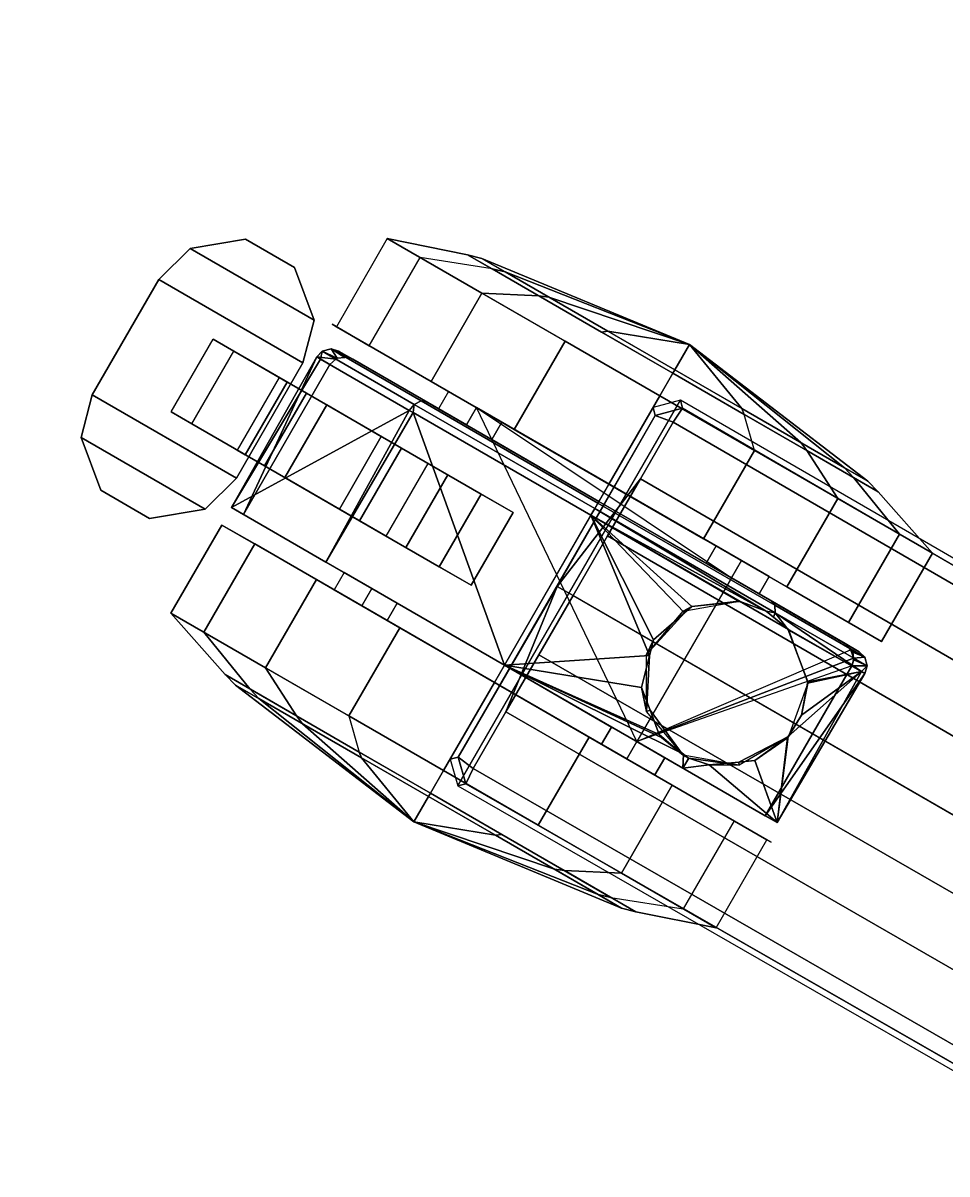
# Model space of a CAD drawing. Header units: millimetres. Extents: x 22804 to 54168, y 19058 to 39187.
# Drawn here: x 47714.9 to 47803, y 26413.1 to 26522.9 of the extents above; entities that cross this region are included whole.
import ezdxf

# ---------------------------------------------------------------- set-up
doc = ezdxf.new("R2010")
doc.units = ezdxf.units.MM
doc.header["$LTSCALE"] = 20
for name, color, linetype in [('Furniture', 31, 'Continuous'), ('TABLE-BASE', 6, 'Continuous'), ('TABLE-CASTER', 6, 'Continuous'), ('TABLE-TOPVEN', 6, 'Continuous')]:
    doc.layers.add(name, color=color, linetype=linetype)

# ---------------------------------------------------------------- blocks, each defined once
blk = doc.blocks.new('table')
at = {"layer": 'TABLE-BASE', "color": 4}
for points, invisible_edges in [([(-47.0377, 1.2453, 2.4908), (-47.0078, 1.2533, 3.1165), (-44.0406, 6.3608, 3.5733), (-42.5868, 8.9231, 2.9398)], 4), ([(-41.1654, 8.1025, 2.9398), (-42.6576, 5.5624, 3.5733), (-45.5972, 0.4388, 3.1165), (-45.5892, 0.409, 2.4908)], 1)]:
    blk.add_3dface(points, dxfattribs=dict(at, invisible_edges=invisible_edges))
for points in [[(-47.0078, 1.2533, 3.1165), (-46.9552, 1.218, 3.1879), (-43.9942, 6.3297, 3.6431), (-44.0406, 6.3608, 3.5733)], [(-43.9942, 6.3297, 3.6431), (-46.9552, 1.218, 3.1879), (-46.7419, 1.0948, 3.2217), (-43.7836, 6.2081, 3.6824)], [(-43.7836, 6.2081, 3.6824), (-46.7419, 1.0948, 3.2217), (-46.5279, 0.9713, 3.2461), (-43.567, 6.083, 3.7191)], [(-43.35, 5.9577, 3.7402), (-43.567, 6.083, 3.7191), (-46.5279, 0.9713, 3.2461), (-46.3046, 0.8424, 3.2684)], [(-46.3046, 0.8424, 3.2684), (-46.0814, 0.7135, 3.2461), (-43.1349, 5.8335, 3.7191), (-43.352, 5.9589, 3.7402)], [(-43.1349, 5.8335, 3.7191), (-46.0814, 0.7135, 3.2461), (-45.8674, 0.5899, 3.2217), (-42.9183, 5.7085, 3.6824)], [(-42.9183, 5.7085, 3.6824), (-45.8674, 0.5899, 3.2217), (-45.6541, 0.4668, 3.1879), (-42.7077, 5.5869, 3.6431)], [(-42.6576, 5.5624, 3.5733), (-42.7077, 5.5869, 3.6431), (-45.6541, 0.4668, 3.1879), (-45.5972, 0.4388, 3.1165)], [(-47.0377, 1.2453, 2.4908), (-47.0104, 1.1429, 2.488), (-46.9804, 1.1509, 3.1165), (-47.0078, 1.2533, 3.1165)], [(-47.0377, 1.2453, 2.4908), (-47.0104, 1.1429, 2.488), (-45.6896, 0.3803, 2.488), (-45.5892, 0.409, 2.4908)], [(-46.9552, 1.218, 3.1879), (-47.0078, 1.2533, 3.1165), (-46.9804, 1.1509, 3.1165)], [(-46.7419, 1.0948, 3.2217), (-46.9552, 1.218, 3.1879), (-46.9804, 1.1509, 3.1165), (-46.338, 0.7824, 3.1748)], [(-46.9804, 1.1509, 3.1165), (-47.0104, 1.1429, 2.488), (-45.6896, 0.3803, 2.488), (-45.6977, 0.4103, 3.1165)], [(-45.6977, 0.4103, 3.1165), (-45.6977, 0.4103, 3.1165), (-46.338, 0.7824, 3.1748), (-46.9804, 1.1509, 3.1165)], [(-46.7419, 1.0948, 3.2217), (-46.338, 0.7824, 3.1748), (-46.3046, 0.8424, 3.2684), (-46.5279, 0.9713, 3.2461)], [(-46.0814, 0.7135, 3.2461), (-46.3046, 0.8424, 3.2684), (-46.338, 0.7824, 3.1748), (-45.8674, 0.5899, 3.2217)], [(-45.6541, 0.4668, 3.1879), (-45.8674, 0.5899, 3.2217), (-46.338, 0.7824, 3.1748), (-45.6977, 0.4103, 3.1165)], [(-45.5972, 0.4388, 3.1165), (-45.6541, 0.4668, 3.1879), (-45.6977, 0.4103, 3.1165)], [(-45.6896, 0.3803, 2.488), (-45.5892, 0.409, 2.4908), (-45.5972, 0.4388, 3.1165), (-45.6977, 0.4103, 3.1165)]]:
    blk.add_3dface(points, dxfattribs=at)
at = {"layer": 'TABLE-CASTER', "color": 4}
for points in [[(-46.463, 2.1913, 1.336), (-46.6936, 1.988, 1.2846), (-46.8482, 1.7202, 1.8203), (-46.6682, 1.8358, 2.0469)], [(-46.5342, 2.0678, 0.5276), (-46.7473, 1.895, 0.6756), (-46.6936, 1.988, 1.2846), (-46.463, 2.1913, 1.336)], [(-46.3369, 1.6446, 2.0469), (-46.1317, 2, 1.336), (-46.463, 2.1913, 1.336), (-46.6682, 1.8358, 2.0469)], [(-46.1317, 2, 1.336), (-46.203, 1.8766, 0.5276), (-46.5342, 2.0678, 0.5276), (-46.463, 2.1913, 1.336)], [(-46.8486, 1.5233), (-46.9841, 1.4847, 0.278), (-46.7473, 1.895, 0.6756), (-46.5342, 2.0678, 0.5276)], [(-46.203, 1.8766, 0.5276), (-46.5174, 1.332), (-46.8486, 1.5233), (-46.5342, 2.0678, 0.5276)], [(-46.8783, 1.6974, 1.7788), (-46.733, 1.9492, 1.2752), (-47.2465, 1.2791, 1.1276)], [(-46.733, 1.9492, 1.2752), (-46.7834, 1.8617, 0.7026), (-47.2465, 1.2791, 1.1276)], [(-46.8783, 1.6974, 1.7788), (-46.8482, 1.7202, 1.8203), (-46.6936, 1.988, 1.2846), (-46.733, 1.9492, 1.2752)], [(-46.733, 1.9492, 1.2752), (-46.6936, 1.988, 1.2846), (-46.7473, 1.895, 0.6756), (-46.7834, 1.8617, 0.7026)], [(-46.2679, 1.5997, 2.0094), (-46.2391, 1.6013, 2.0275), (-46.0399, 1.9464, 1.2929), (-46.0727, 1.9377, 1.2895)], [(-46.0399, 1.9464, 1.2929), (-46.2391, 1.6013, 2.0275), (-46.0192, 1.9248, 1.3254)], [(-46.0727, 1.9377, 1.2895), (-46.0399, 1.9464, 1.2929), (-46.0685, 1.8954, 0.7276)], [(-46.063, 1.8962, 0.7276), (-46.0685, 1.8954, 0.7276), (-46.0399, 1.9464, 1.2929)], [(-46.0399, 1.9464, 1.2929), (-46.04, 1.8889, 0.7276), (-46.063, 1.8962, 0.7276)], [(-46.04, 1.8889, 0.7276), (-46.0399, 1.9464, 1.2929), (-46.0115, 1.9383, 1.2939)], [(-46.0192, 1.9248, 1.3254), (-46.0115, 1.9383, 1.2939), (-46.0399, 1.9464, 1.2929)], [(-46.2679, 1.5997, 2.0094), (-46.0727, 1.9377, 1.2895), (-46.0931, 1.9168, 1.2856), (-46.2835, 1.587, 1.9878)], [(-46.1791, 1.6479, 1.9716), (-46.0192, 1.9248, 1.3254), (-46.2391, 1.6013, 2.0275)], [(-46.0192, 1.9248, 1.3254), (-46.1791, 1.6479, 1.9716), (-46.1755, 1.6493, 1.9678)], [(-46.1755, 1.6493, 1.9678), (-45.9795, 1.7236, 1.7622), (-46.0192, 1.9248, 1.3254)], [(-46.1239, 1.8636, 0.7276), (-46.0931, 1.9168, 1.2856), (-46.0727, 1.9377, 1.2895), (-46.1005, 1.884, 0.7276)], [(-46.1005, 1.884, 0.7276), (-46.0727, 1.9377, 1.2895), (-46.0913, 1.8921, 0.7276)], [(-46.0685, 1.8954, 0.7276), (-46.0913, 1.8921, 0.7276), (-46.0727, 1.9377, 1.2895)], [(-46.0115, 1.9383, 1.2939), (-45.4771, 1.5639, 0.7276), (-46.04, 1.8889, 0.7276)], [(-46.0192, 1.9248, 1.3254), (-45.4514, 1.6084, 1.3303), (-46.0115, 1.9383, 1.2939)], [(-45.4514, 1.6084, 1.3303), (-46.0192, 1.9248, 1.3254), (-45.7748, 1.6498, 1.6959)], [(-45.855, 1.6995, 1.6903), (-45.7748, 1.6498, 1.6959), (-46.0192, 1.9248, 1.3254)], [(-46.0192, 1.9248, 1.3254), (-45.9753, 1.7228, 1.7598), (-45.855, 1.6995, 1.6903)], [(-45.9753, 1.7228, 1.7598), (-46.0192, 1.9248, 1.3254), (-45.9795, 1.7236, 1.7622)], [(-45.4771, 1.5639, 0.7276), (-46.0115, 1.9383, 1.2939), (-45.4514, 1.6084, 1.3303)], [(-47.2465, 1.2791, 1.1276), (-46.7834, 1.8617, 0.7026), (-47.0061, 1.476, 0.3289)], [(-46.7834, 1.8617, 0.7026), (-46.7473, 1.895, 0.6756), (-46.9841, 1.4847, 0.278), (-47.0061, 1.476, 0.3289)], [(-45.7555, 1.0816, 0.7276), (-46.1005, 1.884, 0.7276), (-46.0685, 1.8954, 0.7276)], [(-46.0685, 1.8954, 0.7276), (-46.04, 1.8889, 0.7276), (-45.7555, 1.0816, 0.7276), (-46.0685, 1.8954, 0.7276)], [(-46.6682, 1.8358, 2.0469), (-46.8482, 1.7202, 1.8203), (-47.1388, 1.2169, 2.0318), (-47.0538, 1.1678, 2.3276)], [(-46.7226, 0.9766, 2.3276), (-46.3369, 1.6446, 2.0469), (-46.6682, 1.8358, 2.0469), (-47.0538, 1.1678, 2.3276)], [(-47.2465, 1.2791, 1.1276), (-47.1515, 1.2242, 1.9776), (-46.8783, 1.6974, 1.7788)], [(-47.1515, 1.2242, 1.9776), (-47.1388, 1.2169, 2.0318), (-46.8482, 1.7202, 1.8203), (-46.8783, 1.6974, 1.7788)], [(-46.1755, 1.6493, 1.9678), (-46.1761, 1.6505, 2.5276), (-45.9752, 1.7236, 2.5276), (-45.9795, 1.7236, 1.7622)], [(-45.9795, 1.7236, 1.7622), (-45.9752, 1.7236, 2.5276), (-45.9753, 1.7228, 1.7598)], [(-45.9753, 1.7228, 1.7598), (-45.9752, 1.7236, 2.5276), (-45.855, 1.6995, 1.6903)], [(-45.7743, 1.6505, 2.5276), (-45.855, 1.6995, 1.6903), (-45.9752, 1.7236, 2.5276)], [(-45.855, 1.6995, 1.6903), (-45.7743, 1.6505, 2.5276), (-45.7748, 1.6498, 1.6959)], [(-46.1761, 1.6505, 2.5276), (-46.2822, 1.4693, 2.1383), (-46.2829, 1.4654, 2.5276)], [(-46.2822, 1.4693, 2.1383), (-46.1761, 1.6505, 2.5276), (-46.2458, 1.5674, 2.061)], [(-46.223, 1.5949, 2.0304), (-46.2458, 1.5674, 2.061), (-46.1761, 1.6505, 2.5276)], [(-46.2391, 1.6013, 2.0275), (-46.223, 1.5949, 2.0304), (-46.1791, 1.6479, 1.9716)], [(-46.223, 1.5949, 2.0304), (-46.1761, 1.6505, 2.5276), (-46.1791, 1.6479, 1.9716)], [(-46.1755, 1.6493, 1.9678), (-46.1791, 1.6479, 1.9716), (-46.1761, 1.6505, 2.5276)], [(-45.6842, 1.5249, 1.7998), (-45.7748, 1.6498, 1.6959), (-45.7743, 1.6505, 2.5276)], [(-45.7748, 1.6498, 1.6959), (-45.6842, 1.5249, 1.7998), (-45.7701, 1.6469, 1.6962)], [(-45.7748, 1.6498, 1.6959), (-45.7701, 1.6469, 1.6962), (-45.4514, 1.6084, 1.3303)], [(-45.6674, 1.4654, 2.5276), (-45.6785, 1.4642, 1.8604), (-45.7743, 1.6505, 2.5276)], [(-45.6842, 1.5249, 1.7998), (-45.7743, 1.6505, 2.5276), (-45.6785, 1.4642, 1.8604)], [(-45.6842, 1.5249, 1.7998), (-45.4514, 1.6084, 1.3303), (-45.7701, 1.6469, 1.6962)], [(-46.6513, 0.9354, 2.2963), (-46.2679, 1.5997, 2.0094), (-46.2835, 1.587, 1.9878), (-46.6576, 0.9391, 2.2676)], [(-46.6513, 0.9354, 2.2963), (-46.6305, 0.9234, 2.3204), (-46.2391, 1.6013, 2.0275), (-46.2679, 1.5997, 2.0094)], [(-46.6305, 0.9234, 2.3204), (-46.2458, 1.5674, 2.061), (-46.2391, 1.6013, 2.0275)], [(-46.223, 1.5949, 2.0304), (-46.2391, 1.6013, 2.0275), (-46.2458, 1.5674, 2.061)], [(-45.6842, 1.5249, 1.7998), (-45.6785, 1.4642, 1.8604), (-45.6682, 1.3529, 1.9716), (-45.4514, 1.6084, 1.3303)], [(-45.4514, 1.6084, 1.3303), (-45.6682, 1.3529, 1.9716), (-45.656, 1.254, 2.045)], [(-46.6305, 0.9234, 2.3204), (-46.6057, 0.9091, 2.3276), (-46.2458, 1.5674, 2.061)], [(-46.2822, 1.4693, 2.1383), (-46.2458, 1.5674, 2.061), (-46.6057, 0.9091, 2.3276)], [(-46.4252, 1.3417, 1.651), (-46.3101, 1.5411, 1.2101), (-46.375, 1.5786, 1.2101), (-46.4901, 1.3792, 1.651)], [(-46.3101, 1.5411, 1.2101), (-46.3704, 1.4366, 0.7276), (-46.4354, 1.4741, 0.7276), (-46.375, 1.5786, 1.2101)], [(-45.3871, 1.5701, 1.336), (-45.5923, 1.2147, 2.0469), (-45.2611, 1.0234, 2.0469), (-45.0558, 1.3789, 1.336)], [(-46.5174, 1.332), (-46.9278, 0.6211), (-47.2591, 0.8124), (-46.8486, 1.5233)], [(-47.0061, 1.476, 0.3289), (-47.1515, 1.2242, 0.2776), (-47.2465, 1.2791, 1.1276)], [(-47.0061, 1.476, 0.3289), (-46.9841, 1.4847, 0.278), (-47.1388, 1.2169, 0.2235), (-47.1515, 1.2242, 0.2776)], [(-46.3704, 1.4366, 0.7276), (-45.7555, 1.0816, 0.7276), (-47.0098, 0.4791, 0.7276)], [(-46.6057, 0.9091, 2.3276), (-46.2818, 1.4655, 2.14), (-46.2822, 1.4693, 2.1383)], [(-46.2818, 1.4655, 2.14), (-46.6057, 0.9091, 2.3276), (-46.2623, 1.2877, 2.2187)], [(-46.2822, 1.4693, 2.1383), (-46.2818, 1.4655, 2.14), (-46.2829, 1.4654, 2.5276)], [(-46.2623, 1.2877, 2.2187), (-46.2829, 1.4654, 2.5276), (-46.2818, 1.4655, 2.14)], [(-46.2829, 1.4654, 2.5276), (-46.2623, 1.2877, 2.2187), (-46.2458, 1.2549, 2.5276)], [(-45.7728, 0.9021), (-45.4584, 1.4467, 0.5276), (-45.1271, 1.2554, 0.5276), (-45.4415, 0.7109)], [(-45.7046, 1.2549, 2.5276), (-45.6937, 1.2758, 2.045), (-45.6932, 1.2764, 2.0444), (-45.6674, 1.4654, 2.5276)], [(-45.6674, 1.4654, 2.5276), (-45.6932, 1.2764, 2.0444), (-45.6682, 1.3529, 1.9716)], [(-45.6785, 1.4642, 1.8604), (-45.6674, 1.4654, 2.5276), (-45.6682, 1.3529, 1.9716)], [(-46.6576, 0.9391, 1.8276), (-46.4252, 1.3417, 1.651), (-46.4901, 1.3792, 1.651), (-46.7226, 0.9766, 1.8276)], [(-45.6932, 1.2764, 2.0444), (-45.656, 1.254, 2.045), (-45.6682, 1.3529, 1.9716)], [(-45.2611, 1.0234, 2.0469), (-45.2712, 0.8097, 1.8203), (-45.1166, 1.0775, 1.2846), (-45.0558, 1.3789, 1.336)], [(-45.0558, 1.3789, 1.336), (-45.1166, 1.0775, 1.2846), (-45.1703, 0.9845, 0.6756), (-45.1271, 1.2554, 0.5276)], [(-47.5196, 0.5867, 0.7026), (-47.57, 0.4993, 1.2752), (-47.2465, 1.2791, 1.1276)], [(-47.2465, 1.2791, 1.1276), (-47.57, 0.4993, 1.2752), (-47.4247, 0.751, 1.7788)], [(-47.2969, 0.9725, 0.3289), (-47.5196, 0.5867, 0.7026), (-47.2465, 1.2791, 1.1276)], [(-47.4247, 0.751, 1.7788), (-47.1515, 1.2242, 1.9776), (-47.2465, 1.2791, 1.1276)], [(-47.1515, 1.2242, 0.2776), (-47.2969, 0.9725, 0.3289), (-47.2465, 1.2791, 1.1276)], [(-46.239, 1.2608, 2.2236), (-46.2623, 1.2877, 2.2187), (-46.6057, 0.9091, 2.3276)], [(-46.6057, 0.9091, 2.3276), (-46.1382, 1.1445, 2.245), (-46.239, 1.2608, 2.2236)], [(-46.239, 1.2608, 2.2236), (-46.2458, 1.2549, 2.5276), (-46.2623, 1.2877, 2.2187)], [(-46.2458, 1.2549, 2.5276), (-46.239, 1.2608, 2.2236), (-46.0821, 1.1174, 2.5276)], [(-46.1382, 1.1445, 2.245), (-46.0821, 1.1174, 2.5276), (-46.239, 1.2608, 2.2236)], [(-45.656, 1.254, 2.045), (-45.7078, 1.2573, 2.062), (-46.0428, 0.5841, 2.3276)], [(-45.7713, 1.1743, 2.1383), (-46.0428, 0.5841, 2.3276), (-45.7078, 1.2573, 2.062)], [(-45.7817, 1.1657, 2.1463), (-45.7046, 1.2549, 2.5276), (-45.8735, 1.1312, 2.1865)], [(-45.8683, 1.1174, 2.5276), (-45.8735, 1.1312, 2.1865), (-45.7046, 1.2549, 2.5276)], [(-45.7046, 1.2549, 2.5276), (-45.7817, 1.1657, 2.1463), (-45.7713, 1.1743, 2.1383)], [(-45.7713, 1.1743, 2.1383), (-45.7078, 1.2573, 2.062), (-45.6937, 1.2758, 2.045), (-45.7046, 1.2549, 2.5276)], [(-45.7078, 1.2573, 2.062), (-45.656, 1.254, 2.045), (-45.6937, 1.2758, 2.045)], [(-45.656, 1.254, 2.045), (-45.6932, 1.2764, 2.0444), (-45.6937, 1.2758, 2.045)], [(-47.0538, 1.1678, 2.3276), (-47.1388, 1.2169, 2.0318), (-47.4294, 0.7135, 1.8203), (-47.4395, 0.4998, 2.0469)], [(-47.4247, 0.751, 1.7788), (-47.4294, 0.7135, 1.8203), (-47.1388, 1.2169, 2.0318), (-47.1515, 1.2242, 1.9776)], [(-47.1515, 1.2242, 0.2776), (-47.1388, 1.2169, 0.2235), (-47.2934, 0.9491, 0.278), (-47.2969, 0.9725, 0.3289)], [(-45.5923, 1.2147, 2.0469), (-45.978, 0.5467, 2.3276), (-45.6467, 0.3554, 2.3276), (-45.2611, 1.0234, 2.0469)], [(-47.1083, 0.3086, 2.0469), (-46.7226, 0.9766, 2.3276), (-47.0538, 1.1678, 2.3276), (-47.4395, 0.4998, 2.0469)], [(-45.7713, 1.1743, 2.1383), (-45.7817, 1.1657, 2.1463), (-46.0428, 0.5841, 2.3276)], [(-45.7454, 0.9492, 1.651), (-45.6302, 1.1486, 1.2101), (-45.6952, 1.1861, 1.2101), (-45.8103, 0.9867, 1.651)], [(-45.6302, 1.1486, 1.2101), (-45.6906, 1.0441, 0.7276), (-45.7555, 1.0816, 0.7276), (-45.6952, 1.1861, 1.2101)], [(-46.6057, 0.9091, 2.3276), (-46.079, 1.1295, 2.2381), (-46.1382, 1.1445, 2.245)], [(-46.079, 1.1295, 2.2381), (-46.6057, 0.9091, 2.3276), (-46.0428, 0.5841, 2.3276)], [(-46.0821, 1.1174, 2.5276), (-46.1382, 1.1445, 2.245), (-46.079, 1.1295, 2.2381)], [(-45.8683, 1.1174, 2.5276), (-46.0821, 1.1174, 2.5276), (-46.079, 1.1295, 2.2381)], [(-46.079, 1.1295, 2.2381), (-45.9593, 1.099, 2.2241), (-45.8683, 1.1174, 2.5276)], [(-46.0428, 0.5841, 2.3276), (-45.9593, 1.099, 2.2241), (-46.079, 1.1295, 2.2381)], [(-45.7817, 1.1657, 2.1463), (-45.8735, 1.1312, 2.1865), (-45.9593, 1.099, 2.2241), (-46.0428, 0.5841, 2.3276)], [(-45.8735, 1.1312, 2.1865), (-45.8683, 1.1174, 2.5276), (-45.9593, 1.099, 2.2241)], [(-45.1305, 1.024, 1.2752), (-45.1166, 1.0775, 1.2846), (-45.2712, 0.8097, 1.8203), (-45.2759, 0.7722, 1.7788)], [(-45.181, 0.9365, 0.7026), (-45.1703, 0.9845, 0.6756), (-45.1166, 1.0775, 1.2846), (-45.1305, 1.024, 1.2752)], [(-45.6467, 0.3554, 2.3276), (-45.5618, 0.3064, 2.0318), (-45.2712, 0.8097, 1.8203), (-45.2611, 1.0234, 2.0469)], [(-45.181, 0.9365, 0.7026), (-45.1305, 1.024, 1.2752), (-45.454, 0.2442, 1.1276)], [(-45.454, 0.2442, 1.1276), (-45.1305, 1.024, 1.2752), (-45.2759, 0.7722, 1.7788)], [(-47.2969, 0.9725, 0.3289), (-47.2934, 0.9491, 0.278), (-47.5303, 0.5387, 0.6756), (-47.5196, 0.5867, 0.7026)], [(-46.8901, 0.5365, 1.651), (-46.6576, 0.9391, 1.8276), (-46.7226, 0.9766, 1.8276), (-46.955, 0.574, 1.651)], [(-45.9778, 0.5466, 1.8276), (-45.7454, 0.9492, 1.651), (-45.8103, 0.9867, 1.651), (-46.0428, 0.5841, 1.8276)], [(-45.4037, 0.5508, 0.3289), (-45.4072, 0.5742, 0.278), (-45.1703, 0.9845, 0.6756), (-45.181, 0.9365, 0.7026)], [(-47.0348, 0.2712, 2.0094), (-46.6513, 0.9354, 2.2963), (-46.6576, 0.9391, 2.2676), (-47.0317, 0.2911, 1.9878)], [(-47.0348, 0.2712, 2.0094), (-47.0219, 0.2455, 2.0275), (-46.6305, 0.9234, 2.3204), (-46.6513, 0.9354, 2.2963)], [(-46.6057, 0.9091, 2.3276), (-46.6305, 0.9234, 2.3204), (-47.0219, 0.2455, 2.0275), (-46.9914, 0.2411, 2.0391)], [(-46.9914, 0.2411, 2.0391), (-46.0428, 0.5841, 2.3276), (-46.6057, 0.9091, 2.3276)], [(-45.4037, 0.5508, 0.3289), (-45.181, 0.9365, 0.7026), (-45.454, 0.2442, 1.1276)], [(-46.1832, 0.1912), (-45.7728, 0.9021), (-45.4415, 0.7109), (-45.8519, 0)], [(-46.9278, 0.6211), (-47.2422, 0.0766, 0.5276), (-47.5735, 0.2678, 0.5276), (-47.2591, 0.8124)], [(-45.2759, 0.7722, 1.7788), (-45.2712, 0.8097, 1.8203), (-45.5618, 0.3064, 2.0318), (-45.5491, 0.299, 1.9776)], [(-47.57, 0.4993, 1.2752), (-47.584, 0.4457, 1.2846), (-47.4294, 0.7135, 1.8203), (-47.4247, 0.751, 1.7788)], [(-45.2759, 0.7722, 1.7788), (-45.5491, 0.299, 1.9776), (-45.454, 0.2442, 1.1276)], [(-47.4395, 0.4998, 2.0469), (-47.4294, 0.7135, 1.8203), (-47.584, 0.4457, 1.2846), (-47.6447, 0.1444, 1.336)], [(-46.6847, 0.4972, 0.3379), (-46.6153, 0.6174, 0.7276), (-46.3425, 0.4599, 0.7276), (-46.4119, 0.3397, 0.3379)], [(-47.5196, 0.5867, 0.7026), (-47.5303, 0.5387, 0.6756), (-47.584, 0.4457, 1.2846), (-47.57, 0.4993, 1.2752)], [(-47.0052, 0.3371, 1.2101), (-46.8901, 0.5365, 1.651), (-46.955, 0.574, 1.651), (-47.0701, 0.3746, 1.2101)], [(-46.0428, 0.5841, 2.3276), (-46.9914, 0.2411, 2.0391), (-46.4295, -0.0859, 2.045)], [(-46.2103, 0.144, 1.651), (-45.9778, 0.5466, 1.8276), (-46.0428, 0.5841, 1.8276), (-46.2752, 0.1815, 1.651)], [(-45.5491, 0.299, 0.2776), (-45.5618, 0.3064, 0.2235), (-45.4072, 0.5742, 0.278), (-45.4037, 0.5508, 0.3289)], [(-47.6447, 0.1444, 1.336), (-47.584, 0.4457, 1.2846), (-47.5303, 0.5387, 0.6756), (-47.5735, 0.2678, 0.5276)], [(-45.978, 0.5467, 2.3276), (-46.3637, -0.1213, 2.0469), (-46.0324, -0.3126, 2.0469), (-45.6467, 0.3554, 2.3276)], [(-45.5491, 0.299, 0.2776), (-45.4037, 0.5508, 0.3289), (-45.454, 0.2442, 1.1276)], [(-47.3135, -0.0469, 1.336), (-47.1083, 0.3086, 2.0469), (-47.4395, 0.4998, 2.0469), (-47.6447, 0.1444, 1.336)], [(-46.8573, 0.1982, 0.1099), (-46.6847, 0.4972, 0.3379), (-46.4119, 0.3397, 0.3379), (-46.5846, 0.0407, 0.1099)], [(-46.0324, -0.3126, 2.0469), (-45.8524, -0.1969, 1.8203), (-45.5618, 0.3064, 2.0318), (-45.6467, 0.3554, 2.3276)], [(-45.5491, 0.299, 1.9776), (-45.5618, 0.3064, 2.0318), (-45.8524, -0.1969, 1.8203), (-45.8222, -0.1741, 1.7788)], [(-45.6944, 0.0473, 0.3289), (-45.7164, 0.0386, 0.278), (-45.5618, 0.3064, 0.2235), (-45.5491, 0.299, 0.2776)], [(-47.23, -0.0669, 1.2895), (-47.0348, 0.2712, 2.0094), (-47.0317, 0.2911, 1.9878), (-47.2221, -0.0387, 1.2856)], [(-47.23, -0.0669, 1.2895), (-47.2211, -0.0996, 1.2929), (-47.0219, 0.2455, 2.0275), (-47.0348, 0.2712, 2.0094)], [(-46.7997, 0.298, 0.5049), (-46.9014, 0.1219, 0.3805), (-46.6286, -0.0356, 0.3805), (-46.5269, 0.1405, 0.5049)], [(-45.454, 0.2442, 1.1276), (-45.5491, 0.299, 1.9776), (-45.8222, -0.1741, 1.7788)], [(-45.6944, 0.0473, 0.3289), (-45.5491, 0.299, 0.2776), (-45.454, 0.2442, 1.1276)], [(-46.9994, 0.227, 2.033), (-47.0219, 0.2455, 2.0275), (-47.2211, -0.0996, 1.2929), (-47.1916, -0.1058, 1.3244)], [(-47.1916, -0.1058, 1.3244), (-46.6341, -0.4402, 1.3303), (-46.9994, 0.227, 2.033)], [(-46.9914, 0.2411, 2.0391), (-47.0219, 0.2455, 2.0275), (-46.9994, 0.227, 2.033)], [(-46.9994, 0.227, 2.033), (-46.4295, -0.0859, 2.045), (-46.9914, 0.2411, 2.0391)], [(-46.4295, -0.0859, 2.045), (-46.9994, 0.227, 2.033), (-46.6341, -0.4402, 1.3303)], [(-45.8222, -0.1741, 1.7788), (-45.9676, -0.4259, 1.2752), (-45.454, 0.2442, 1.1276)], [(-45.9676, -0.4259, 1.2752), (-45.9171, -0.3385, 0.7026), (-45.454, 0.2442, 1.1276)], [(-45.454, 0.2442, 1.1276), (-45.9171, -0.3385, 0.7026), (-45.6944, 0.0473, 0.3289)], [(-47.0638, -0.1595, 0.1353), (-46.8573, 0.1982, 0.1099), (-46.5846, 0.0407, 0.1099), (-46.791, -0.317, 0.1353)], [(-46.4976, -0.3533, 0.5276), (-46.1832, 0.1912), (-45.8519, 0), (-46.1663, -0.5446, 0.5276)], [(-46.3254, -0.0554, 1.2101), (-46.2103, 0.144, 1.651), (-46.2752, 0.1815, 1.651), (-46.3903, -0.0179, 1.2101)], [(-46.9014, 0.1219, 0.3805), (-47.0198, -0.0832, 0.4065), (-46.747, -0.2407, 0.4065), (-46.6286, -0.0356, 0.3805)], [(-45.9171, -0.3385, 0.7026), (-45.9533, -0.3717, 0.6756), (-45.7164, 0.0386, 0.278), (-45.6944, 0.0473, 0.3289)], [(-47.2221, -0.0387, 1.2856), (-47.1914, 0.0146, 0.7276), (-47.1988, -0.0043, 0.7276)], [(-45.8519, 0), (-45.7164, 0.0386, 0.278), (-45.9533, -0.3717, 0.6756), (-46.1663, -0.5446, 0.5276)], [(-47.1988, -0.0043, 0.7276), (-47.23, -0.0669, 1.2895), (-47.2221, -0.0387, 1.2856)], [(-47.1988, -0.0043, 0.7276), (-47.1978, -0.0151, 0.7276), (-47.23, -0.0669, 1.2895)], [(-47.1978, -0.0151, 0.7276), (-47.1952, -0.044, 0.7276), (-47.23, -0.0669, 1.2895)], [(-47.2211, -0.0996, 1.2929), (-47.23, -0.0669, 1.2895), (-47.1952, -0.044, 0.7276)], [(-47.1952, -0.044, 0.7276), (-47.1911, -0.0486, 0.7276), (-47.2211, -0.0996, 1.2929)], [(-47.1911, -0.0486, 0.7276), (-47.1999, -0.1201, 1.2939), (-47.2211, -0.0996, 1.2929)], [(-47.1999, -0.1201, 1.2939), (-47.1911, -0.0486, 0.7276), (-47.1714, -0.0707, 0.7276)], [(-47.1714, -0.0707, 0.7276), (-46.6084, -0.3957, 0.7276), (-47.1999, -0.1201, 1.2939)], [(-47.0198, -0.0832, 0.4065), (-47.1056, -0.2319, 0.5719), (-46.8328, -0.3894, 0.5719), (-46.747, -0.2407, 0.4065)], [(-47.1916, -0.1058, 1.3244), (-47.2211, -0.0996, 1.2929), (-47.1999, -0.1201, 1.2939)], [(-47.1999, -0.1201, 1.2939), (-46.6341, -0.4402, 1.3303), (-47.1916, -0.1058, 1.3244)], [(-46.6341, -0.4402, 1.3303), (-47.1999, -0.1201, 1.2939), (-46.6084, -0.3957, 0.7276)], [(-46.3637, -0.1213, 2.0469), (-46.5689, -0.4768, 1.336), (-46.2376, -0.668, 1.336), (-46.0324, -0.3126, 2.0469)], [(-47.3376, -0.1305, 0.8077), (-47.6066, -0.5963, 0.8077), (-47.6419, -0.3876, 0.8077), (-47.536, -0.2043, 0.8077)], [(-47.6419, -0.3876, 0.9677), (-47.6066, -0.5963, 0.9677), (-47.3376, -0.1305, 0.9677), (-47.536, -0.2043, 0.9677)], [(-47.3376, -0.1305, 0.8077), (-47.178, -0.1723, 0.8077), (-47.4905, -0.7136, 0.8077), (-47.6066, -0.5963, 0.8077)], [(-47.4905, -0.7136, 0.9677), (-47.178, -0.1723, 0.9677), (-47.3376, -0.1305, 0.9677), (-47.6066, -0.5963, 0.9677)], [(-47.536, -0.2043, 0.9677), (-47.3376, -0.1305, 0.9677), (-47.3376, -0.1305, 0.8077), (-47.536, -0.2043, 0.8077)], [(-46.745, -0.4223, 0.8077), (-47.0575, -0.9636, 0.8077), (-47.4905, -0.7136, 0.8077), (-47.178, -0.1723, 0.8077)], [(-47.4905, -0.7136, 0.9677), (-47.0575, -0.9636, 0.9677), (-46.745, -0.4223, 0.9677), (-47.178, -0.1723, 0.9677)], [(-47.178, -0.1723, 0.9677), (-47.178, -0.1723, 0.8077), (-47.3376, -0.1305, 0.8077), (-47.3376, -0.1305, 0.9677)], [(-47.2212, -0.432, 0.4039), (-47.0638, -0.1595, 0.1353), (-46.791, -0.317, 0.1353), (-46.9484, -0.5895, 0.4039)], [(-46.745, -0.4223, 0.9677), (-46.745, -0.4223, 0.8077), (-47.178, -0.1723, 0.8077), (-47.178, -0.1723, 0.9677)], [(-47.536, -0.2043, 0.9677), (-47.536, -0.2043, 0.8077), (-47.6419, -0.3876, 0.8077), (-47.6419, -0.3876, 0.9677)], [(-46.2376, -0.668, 1.336), (-46.007, -0.4647, 1.2846), (-45.8524, -0.1969, 1.8203), (-46.0324, -0.3126, 2.0469)], [(-45.8222, -0.1741, 1.7788), (-45.8524, -0.1969, 1.8203), (-46.007, -0.4647, 1.2846), (-45.9676, -0.4259, 1.2752)], [(-47.1056, -0.2319, 0.5719), (-47.1229, -0.2619, 0.8077), (-46.8501, -0.4194, 0.8077), (-46.8328, -0.3894, 0.5719)], [(-45.9676, -0.4259, 1.2752), (-46.007, -0.4647, 1.2846), (-45.9533, -0.3717, 0.6756), (-45.9171, -0.3385, 0.7026)], [(-47.6066, -0.5963, 0.9677), (-47.6419, -0.3876, 0.9677), (-47.6419, -0.3876, 0.8077), (-47.6066, -0.5963, 0.8077)], [(-46.5689, -0.4768, 1.336), (-46.4976, -0.3533, 0.5276), (-46.1663, -0.5446, 0.5276), (-46.2376, -0.668, 1.336)], [(-46.1663, -0.5446, 0.5276), (-45.9533, -0.3717, 0.6756), (-46.007, -0.4647, 1.2846), (-46.2376, -0.668, 1.336)], [(-46.745, -0.4223, 0.8077), (-46.629, -0.5395, 0.8077), (-46.898, -1.0054, 0.8077), (-47.0575, -0.9636, 0.8077)], [(-46.898, -1.0054, 0.9677), (-46.629, -0.5395, 0.9677), (-46.745, -0.4223, 0.9677), (-47.0575, -0.9636, 0.9677)], [(-46.745, -0.4223, 0.9677), (-46.629, -0.5395, 0.9677), (-46.629, -0.5395, 0.8077), (-46.745, -0.4223, 0.8077)], [(-46.5937, -0.7483, 0.8077), (-46.6996, -0.9316, 0.8077), (-46.898, -1.0054, 0.8077), (-46.629, -0.5395, 0.8077)], [(-46.898, -1.0054, 0.9677), (-46.6996, -0.9316, 0.9677), (-46.5937, -0.7483, 0.9677), (-46.629, -0.5395, 0.9677)], [(-46.5937, -0.7483, 0.9677), (-46.5937, -0.7483, 0.8077), (-46.629, -0.5395, 0.8077), (-46.629, -0.5395, 0.9677)], [(-47.6066, -0.5963, 0.9677), (-47.6066, -0.5963, 0.8077), (-47.4905, -0.7136, 0.8077), (-47.4905, -0.7136, 0.9677)], [(-47.4905, -0.7136, 0.9677), (-47.4905, -0.7136, 0.8077), (-47.0575, -0.9636, 0.8077), (-47.0575, -0.9636, 0.9677)], [(-46.5937, -0.7483, 0.9677), (-46.6996, -0.9316, 0.9677), (-46.6996, -0.9316, 0.8077), (-46.5937, -0.7483, 0.8077)], [(-46.898, -1.0054, 0.9677), (-46.898, -1.0054, 0.8077), (-46.6996, -0.9316, 0.8077), (-46.6996, -0.9316, 0.9677)], [(-46.898, -1.0054, 0.9677), (-47.0575, -0.9636, 0.9677), (-47.0575, -0.9636, 0.8077), (-46.898, -1.0054, 0.8077)]]:
    blk.add_3dface(points, dxfattribs=at)
for points, invisible_edges in [([(-46.3369, 1.6446, 2.0469), (-46.4901, 1.3792, 1.651), (-46.1317, 2, 1.336)], 3), ([(-46.375, 1.5786, 1.2101), (-46.1317, 2, 1.336), (-46.4901, 1.3792, 1.651)], 3), ([(-46.1317, 2, 1.336), (-46.375, 1.5786, 1.2101), (-46.203, 1.8766, 0.5276)], 3), ([(-46.1239, 1.8636, 0.7276), (-46.3704, 1.4366, 0.7276), (-46.0931, 1.9168, 1.2856)], 2), ([(-46.3101, 1.5411, 1.2101), (-46.0931, 1.9168, 1.2856), (-46.3704, 1.4366, 0.7276)], 3), ([(-46.0931, 1.9168, 1.2856), (-46.3101, 1.5411, 1.2101), (-46.2835, 1.587, 1.9878)], 3), ([(-46.203, 1.8766, 0.5276), (-46.4354, 1.4741, 0.7276), (-46.5174, 1.332)], 3), ([(-46.4354, 1.4741, 0.7276), (-46.203, 1.8766, 0.5276), (-46.375, 1.5786, 1.2101)], 3), ([(-46.3704, 1.4366, 0.7276), (-46.1239, 1.8636, 0.7276), (-45.7555, 1.0816, 0.7276)], 14), ([(-46.1005, 1.884, 0.7276), (-45.7555, 1.0816, 0.7276), (-46.1239, 1.8636, 0.7276)], 3), ([(-46.0913, 1.8921, 0.7276), (-46.0685, 1.8954, 0.7276), (-46.1005, 1.884, 0.7276)], 2), ([(-46.04, 1.8889, 0.7276), (-46.0685, 1.8954, 0.7276), (-46.063, 1.8962, 0.7276)], 1), ([(-45.4771, 1.5639, 0.7276), (-45.7555, 1.0816, 0.7276), (-46.04, 1.8889, 0.7276)], 2), ([(-46.7226, 0.9766, 2.3276), (-46.7226, 0.9766, 1.8276), (-46.3369, 1.6446, 2.0469)], 3), ([(-46.4901, 1.3792, 1.651), (-46.3369, 1.6446, 2.0469), (-46.7226, 0.9766, 1.8276)], 3), ([(-45.656, 1.254, 2.045), (-45.8103, 0.9867, 1.651), (-45.4514, 1.6084, 1.3303)], 3), ([(-45.6952, 1.1861, 1.2101), (-45.4514, 1.6084, 1.3303), (-45.8103, 0.9867, 1.651)], 3), ([(-45.4514, 1.6084, 1.3303), (-45.6952, 1.1861, 1.2101), (-45.4771, 1.5639, 0.7276)], 3), ([(-46.2835, 1.587, 1.9878), (-46.4252, 1.3417, 1.651), (-46.6576, 0.9391, 2.2676)], 3), ([(-46.4252, 1.3417, 1.651), (-46.2835, 1.587, 1.9878), (-46.3101, 1.5411, 1.2101)], 3), ([(-45.7555, 1.0816, 0.7276), (-45.4771, 1.5639, 0.7276), (-45.6952, 1.1861, 1.2101)], 2), ([(-45.6304, 1.1487, 1.2101), (-45.378, 1.5859, 1.1276), (-45.6908, 1.0442, 0.7276)], 3), ([(-45.4584, 1.4467, 0.5276), (-45.6908, 1.0442, 0.7276), (-45.378, 1.5859, 1.1276)], 3), ([(-45.6304, 1.1487, 1.2101), (-45.3871, 1.5701, 1.336), (-45.378, 1.5859, 1.1276)], 13), ([(-45.3871, 1.5701, 1.336), (-45.6304, 1.1487, 1.2101), (-45.5923, 1.2147, 2.0469)], 3), ([(-45.378, 1.5859, 1.1276), (-45.1271, 1.2554, 0.5276), (-45.4584, 1.4467, 0.5276)], 3), ([(-45.378, 1.5859, 1.1276), (-45.3871, 1.5701, 1.336), (-45.0558, 1.3789, 1.336)], 14), ([(-45.1271, 1.2554, 0.5276), (-45.378, 1.5859, 1.1276), (-45.0558, 1.3789, 1.336)], 3), ([(-47.2591, 0.8124), (-47.1388, 1.2169, 0.2235), (-46.8486, 1.5233)], 3), ([(-46.9841, 1.4847, 0.278), (-46.8486, 1.5233), (-47.1388, 1.2169, 0.2235)], 3), ([(-47.0098, 0.4791, 0.7276), (-46.5174, 1.332), (-46.4354, 1.4741, 0.7276)], 3), ([(-46.4354, 1.4741, 0.7276), (-46.3704, 1.4366, 0.7276), (-47.0098, 0.4791, 0.7276)], 2), ([(-45.4584, 1.4467, 0.5276), (-45.7728, 0.9021), (-45.6908, 1.0442, 0.7276)], 14), ([(-46.6576, 0.9391, 1.8276), (-46.6576, 0.9391, 2.2676), (-46.4252, 1.3417, 1.651)], 3), ([(-46.5174, 1.332), (-47.0098, 0.4791, 0.7276), (-46.9278, 0.6211)], 3), ([(-46.0428, 0.5841, 2.3276), (-46.0428, 0.5841, 1.8276), (-45.656, 1.254, 2.045)], 3), ([(-45.8103, 0.9867, 1.651), (-45.656, 1.254, 2.045), (-46.0428, 0.5841, 1.8276)], 3), ([(-45.1271, 1.2554, 0.5276), (-45.1703, 0.9845, 0.6756), (-45.4415, 0.7109)], 3), ([(-47.1388, 1.2169, 0.2235), (-47.2591, 0.8124), (-47.2934, 0.9491, 0.278)], 3), ([(-45.5923, 1.2147, 2.0469), (-45.7455, 0.9493, 1.651), (-45.978, 0.5467, 2.3276)], 3), ([(-45.7455, 0.9493, 1.651), (-45.5923, 1.2147, 2.0469), (-45.6304, 1.1487, 1.2101)], 3), ([(-47.0098, 0.4791, 0.7276), (-45.7555, 1.0816, 0.7276), (-46.9449, 0.4416, 0.7276)], 3), ([(-46.6153, 0.6174, 0.7276), (-45.7555, 1.0816, 0.7276), (-46.3425, 0.4599, 0.7276)], 3), ([(-45.6906, 1.0441, 0.7276), (-46.3425, 0.4599, 0.7276), (-45.7555, 1.0816, 0.7276)], 3), ([(-45.6906, 1.0441, 0.7276), (-46.265, 0.0491, 0.7276), (-46.3425, 0.4599, 0.7276)], 14), ([(-45.6908, 1.0442, 0.7276), (-46.1832, 0.1912), (-46.2652, 0.0492, 0.7276)], 3), ([(-46.1832, 0.1912), (-45.6908, 1.0442, 0.7276), (-45.7728, 0.9021)], 3), ([(-47.1083, 0.3086, 2.0469), (-46.955, 0.574, 1.651), (-46.7226, 0.9766, 2.3276)], 3), ([(-46.7226, 0.9766, 1.8276), (-46.7226, 0.9766, 2.3276), (-46.955, 0.574, 1.651)], 3), ([(-45.1703, 0.9845, 0.6756), (-45.4072, 0.5742, 0.278), (-45.4415, 0.7109)], 14), ([(-47.5303, 0.5387, 0.6756), (-47.2934, 0.9491, 0.278), (-47.2591, 0.8124)], 14), ([(-46.6576, 0.9391, 2.2676), (-46.6576, 0.9391, 1.8276), (-47.0317, 0.2911, 1.9878)], 3), ([(-46.8901, 0.5365, 1.651), (-47.0317, 0.2911, 1.9878), (-46.6576, 0.9391, 1.8276)], 3), ([(-45.978, 0.5467, 1.8276), (-45.978, 0.5467, 2.3276), (-45.7455, 0.9493, 1.651)], 3), ([(-47.5735, 0.2678, 0.5276), (-47.5303, 0.5387, 0.6756), (-47.2591, 0.8124)], 3), ([(-45.4415, 0.7109), (-45.5618, 0.3064, 0.2235), (-45.8519, 0)], 3), ([(-45.5618, 0.3064, 0.2235), (-45.4415, 0.7109), (-45.4072, 0.5742, 0.278)], 3), ([(-47.2422, 0.0766, 0.5276), (-46.9278, 0.6211), (-47.0098, 0.4791, 0.7276)], 14), ([(-46.7573, 0.3715, 0.7276), (-47.1914, 0.0146, 0.7276), (-46.6153, 0.6174, 0.7276)], 3), ([(-46.9449, 0.4416, 0.7276), (-46.6153, 0.6174, 0.7276), (-47.1914, 0.0146, 0.7276)], 3), ([(-46.6847, 0.4972, 0.3379), (-46.7997, 0.298, 0.5049), (-46.6153, 0.6174, 0.7276)], 3), ([(-46.7573, 0.3715, 0.7276), (-46.6153, 0.6174, 0.7276), (-46.7997, 0.298, 0.5049)], 2), ([(-46.955, 0.574, 1.651), (-47.1083, 0.3086, 2.0469), (-47.0701, 0.3746, 1.2101)], 3), ([(-46.4295, -0.0859, 2.045), (-46.2752, 0.1815, 1.651), (-46.0428, 0.5841, 2.3276)], 3), ([(-46.0428, 0.5841, 1.8276), (-46.0428, 0.5841, 2.3276), (-46.2752, 0.1815, 1.651)], 3), ([(-47.0317, 0.2911, 1.9878), (-46.8901, 0.5365, 1.651), (-47.2221, -0.0387, 1.2856)], 3), ([(-47.0052, 0.3371, 1.2101), (-47.2221, -0.0387, 1.2856), (-46.8901, 0.5365, 1.651)], 3), ([(-45.978, 0.5467, 2.3276), (-45.978, 0.5467, 1.8276), (-46.3637, -0.1213, 2.0469)], 3), ([(-46.2104, 0.1441, 1.651), (-46.3637, -0.1213, 2.0469), (-45.978, 0.5467, 1.8276)], 3), ([(-47.0701, 0.3746, 1.2101), (-47.3226, -0.0626, 1.1276), (-47.0098, 0.4791, 0.7276)], 3), ([(-47.2422, 0.0766, 0.5276), (-47.0098, 0.4791, 0.7276), (-47.3226, -0.0626, 1.1276)], 3), ([(-47.0098, 0.4791, 0.7276), (-47.0052, 0.3371, 1.2101), (-47.0701, 0.3746, 1.2101)], 3), ([(-47.0098, 0.4791, 0.7276), (-46.9449, 0.4416, 0.7276), (-47.0052, 0.3371, 1.2101)], 12), ([(-46.8573, 0.1982, 0.1099), (-46.9014, 0.1219, 0.3805), (-46.6847, 0.4972, 0.3379)], 3), ([(-46.7997, 0.298, 0.5049), (-46.6847, 0.4972, 0.3379), (-46.9014, 0.1219, 0.3805)], 3), ([(-46.9449, 0.4416, 0.7276), (-47.1914, 0.0146, 0.7276), (-47.0052, 0.3371, 1.2101)], 2), ([(-46.3425, 0.4599, 0.7276), (-46.4845, 0.214, 0.7276), (-46.4119, 0.3397, 0.3379)], 2), ([(-46.3425, 0.4599, 0.7276), (-46.33, 0.0866, 0.7276), (-46.4845, 0.214, 0.7276)], 3), ([(-46.33, 0.0866, 0.7276), (-46.3425, 0.4599, 0.7276), (-46.265, 0.0491, 0.7276)], 3), ([(-47.0701, 0.3746, 1.2101), (-47.3135, -0.0469, 1.336), (-47.3226, -0.0626, 1.1276)], 13), ([(-47.3135, -0.0469, 1.336), (-47.0701, 0.3746, 1.2101), (-47.1083, 0.3086, 2.0469)], 3), ([(-46.4845, 0.214, 0.7276), (-47.1988, -0.0043, 0.7276), (-46.7573, 0.3715, 0.7276)], 3), ([(-47.1914, 0.0146, 0.7276), (-46.7573, 0.3715, 0.7276), (-47.1988, -0.0043, 0.7276)], 3), ([(-46.4845, 0.214, 0.7276), (-46.7573, 0.3715, 0.7276), (-46.7997, 0.298, 0.5049)], 12), ([(-47.2221, -0.0387, 1.2856), (-47.0052, 0.3371, 1.2101), (-47.1914, 0.0146, 0.7276)], 3), ([(-46.4119, 0.3397, 0.3379), (-46.5269, 0.1405, 0.5049), (-46.5846, 0.0407, 0.1099)], 3), ([(-46.5269, 0.1405, 0.5049), (-46.4119, 0.3397, 0.3379), (-46.4845, 0.214, 0.7276)], 3), ([(-45.7164, 0.0386, 0.278), (-45.8519, 0), (-45.5618, 0.3064, 0.2235)], 3), ([(-47.5735, 0.2678, 0.5276), (-47.3226, -0.0626, 1.1276), (-47.6447, 0.1444, 1.336)], 3), ([(-47.3226, -0.0626, 1.1276), (-47.5735, 0.2678, 0.5276), (-47.2422, 0.0766, 0.5276)], 3), ([(-46.4845, 0.214, 0.7276), (-46.7997, 0.298, 0.5049), (-46.5269, 0.1405, 0.5049)], 3), ([(-47.1988, -0.0043, 0.7276), (-46.4845, 0.214, 0.7276), (-47.1978, -0.0151, 0.7276)], 3), ([(-46.4845, 0.214, 0.7276), (-47.1714, -0.0707, 0.7276), (-47.1911, -0.0486, 0.7276)], 13), ([(-47.1714, -0.0707, 0.7276), (-46.4845, 0.214, 0.7276), (-46.6084, -0.3957, 0.7276)], 3), ([(-47.0638, -0.1595, 0.1353), (-47.0198, -0.0832, 0.4065), (-46.8573, 0.1982, 0.1099)], 3), ([(-46.9014, 0.1219, 0.3805), (-46.8573, 0.1982, 0.1099), (-47.0198, -0.0832, 0.4065)], 3), ([(-46.33, 0.0866, 0.7276), (-46.6084, -0.3957, 0.7276), (-46.4845, 0.214, 0.7276)], 14), ([(-46.4976, -0.3533, 0.5276), (-46.2652, 0.0492, 0.7276), (-46.1832, 0.1912)], 3), ([(-46.2752, 0.1815, 1.651), (-46.4295, -0.0859, 2.045), (-46.3903, -0.0179, 1.2101)], 3), ([(-47.3226, -0.0626, 1.1276), (-47.3135, -0.0469, 1.336), (-47.6447, 0.1444, 1.336)], 14), ([(-46.6286, -0.0356, 0.3805), (-46.5846, 0.0407, 0.1099), (-46.5269, 0.1405, 0.5049)], 3), ([(-46.3637, -0.1213, 2.0469), (-46.2104, 0.1441, 1.651), (-46.5689, -0.4768, 1.336)], 3), ([(-46.3255, -0.0553, 1.2101), (-46.5689, -0.4768, 1.336), (-46.2104, 0.1441, 1.651)], 3), ([(-46.6084, -0.3957, 0.7276), (-46.33, 0.0866, 0.7276), (-46.6341, -0.4402, 1.3303)], 2), ([(-46.3903, -0.0179, 1.2101), (-46.6341, -0.4402, 1.3303), (-46.33, 0.0866, 0.7276)], 3), ([(-46.33, 0.0866, 0.7276), (-46.3254, -0.0554, 1.2101), (-46.3903, -0.0179, 1.2101)], 3), ([(-46.33, 0.0866, 0.7276), (-46.265, 0.0491, 0.7276), (-46.3254, -0.0554, 1.2101)], 12), ([(-46.2652, 0.0492, 0.7276), (-46.4976, -0.3533, 0.5276), (-46.3255, -0.0553, 1.2101)], 3), ([(-46.5846, 0.0407, 0.1099), (-46.6286, -0.0356, 0.3805), (-46.791, -0.317, 0.1353)], 3), ([(-47.1978, -0.0151, 0.7276), (-47.1911, -0.0486, 0.7276), (-47.1952, -0.044, 0.7276)], 1), ([(-46.747, -0.2407, 0.4065), (-46.791, -0.317, 0.1353), (-46.6286, -0.0356, 0.3805)], 3), ([(-46.6341, -0.4402, 1.3303), (-46.3903, -0.0179, 1.2101), (-46.4295, -0.0859, 2.045)], 3), ([(-47.0198, -0.0832, 0.4065), (-47.0638, -0.1595, 0.1353), (-47.1056, -0.2319, 0.5719)], 3), ([(-46.5689, -0.4768, 1.336), (-46.3255, -0.0553, 1.2101), (-46.4976, -0.3533, 0.5276)], 3), ([(-47.2212, -0.432, 0.4039), (-47.1056, -0.2319, 0.5719), (-47.0638, -0.1595, 0.1353)], 3), ([(-47.1056, -0.2319, 0.5719), (-47.2212, -0.432, 0.4039), (-47.1229, -0.2619, 0.8077)], 3), ([(-46.791, -0.317, 0.1353), (-46.747, -0.2407, 0.4065), (-46.9484, -0.5895, 0.4039)], 3), ([(-46.8328, -0.3894, 0.5719), (-46.9484, -0.5895, 0.4039), (-46.747, -0.2407, 0.4065)], 3), ([(-47.2662, -0.51, 0.8077), (-47.1229, -0.2619, 0.8077), (-47.2212, -0.432, 0.4039)], 2), ([(-46.9934, -0.6675, 0.8077), (-47.2662, -0.51, 0.8077), (-47.2212, -0.432, 0.4039)], 12), ([(-46.9934, -0.6675, 0.8077), (-47.2212, -0.432, 0.4039), (-46.9484, -0.5895, 0.4039)], 3), ([(-46.9484, -0.5895, 0.4039), (-46.8328, -0.3894, 0.5719), (-46.9934, -0.6675, 0.8077)], 3), ([(-46.8501, -0.4194, 0.8077), (-46.9934, -0.6675, 0.8077), (-46.8328, -0.3894, 0.5719)], 2)]:
    blk.add_3dface(points, dxfattribs=dict(at, invisible_edges=invisible_edges))
at = {"layer": 'TABLE-TOPVEN', "invisible_edges": 15}
for points in [[(-39.7125, -8.8597, 28.5), (-39.7089, 32.9007, 28.5), (-44.4889, 32.7216, 28.5), (-44.4939, -8.6804, 28.5)], [(-44.4894, 32.7215, 27.324), (-39.7089, 32.9007, 27.324), (-39.7016, -8.86, 27.324), (-44.4658, -8.6815, 27.324)], [(-44.4939, -8.6804, 28.5), (-44.4889, 32.7216, 28.5), (-49.2631, 32.4231, 28.5), (-49.2631, -8.3821, 28.5)], [(-49.2631, 32.4231, 27.324), (-44.4894, 32.7215, 27.324), (-44.4658, -8.6815, 27.324), (-49.2631, -8.3821, 27.324)]]:
    blk.add_3dface(points, dxfattribs=at)

msp = doc.modelspace()

# ---------------------------------------------------------------- block references
at = {"layer": 'Furniture', "xscale": 25.4, "yscale": 25.4, "zscale": 25.4, "rotation": 270}
msp.add_blockref('table', (47745.971, 25292.154, -76.683), dxfattribs=at)

doc.saveas('drawing.dxf')
